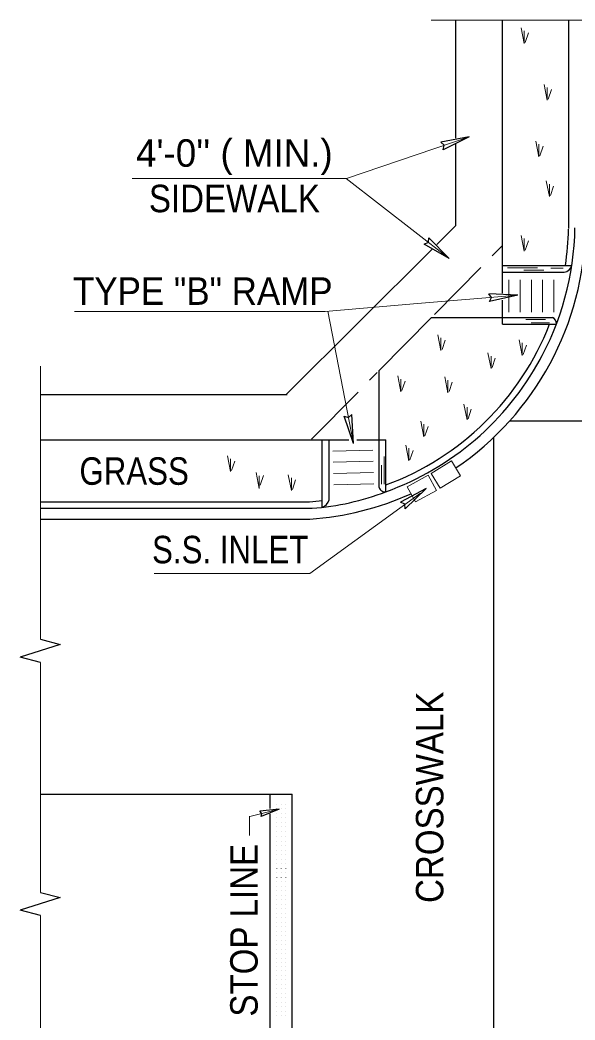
# Model space of a CAD drawing. Extents: x 1190 to 1565, y -209 to 70.
# Drawn here: x 1234.31 to 1259.01, y -141.11 to -96.6 of the extents above; entities that cross this region are included whole.
import ezdxf
from ezdxf.enums import TextEntityAlignment as Align

# ---------------------------------------------------------------- set-up
doc = ezdxf.new("R2010")
doc.units = 0
doc.header["$LTSCALE"] = 0.49
doc.linetypes.add('DASH_DOUBLE_DOT', pattern=[9.2, 5, -1.2, 0.3, -1.2, 0.3, -1.2])
doc.linetypes.add('LONG_DASHED', pattern=[7.5, 6, -1.5])
doc.layers.add('1', color=7, linetype='Continuous', lineweight=13)

msp = doc.modelspace()

# ---------------------------------------------------------------- linework, layer by layer
at = {"layer": '1'}
for p, q in [((1264.1218, -96.6042), (1252.6042, -96.6042)), ((1256.7942, -97.6014), (1256.9343, -97.1811)), ((1257.8209, -100.1232), (1257.9609, -99.7028)), ((1257.4476, -102.645), (1257.5876, -102.2247)), ((1248.8322, -103.6564), (1253.4106, -107.2248)), ((1257.9143, -104.4196), (1258.0542, -103.9993)), ((1256.7942, -106.848), (1256.9343, -106.4277)), ((1256.0017, -107.6382), (1257.3417, -107.6372)), ((1257.9361, -107.6487), (1258.4828, -107.6462)), ((1256.7374, -107.7382), (1257.6148, -107.7382)), ((1248.011, -109.5677), (1249.1467, -115.4537)), ((1256.8156, -109.9262), (1257.693, -109.9262)), ((1257.0653, -110.0816), (1257.8677, -110.0816)), ((1253.0905, -111.2684), (1253.2305, -110.8481)), ((1256.705, -111.4917), (1256.845, -111.0713)), ((1255.3217, -112.0721), (1255.4617, -111.6517)), ((1235.2201, -112.0136), (1235.2201, -124.1666)), ((1251.3056, -113.0991), (1251.4456, -112.6787)), ((1253.4029, -113.1437), (1253.5429, -112.7234)), ((1254.2507, -114.3493), (1254.3908, -113.929)), ((1252.3319, -115.1083), (1252.4719, -114.688)), ((1250.5162, -116.03), (1250.5198, -117.2616)), ((1251.6626, -116.18), (1251.8026, -115.7597)), ((1243.7281, -116.6549), (1243.8681, -116.2346)), ((1250.3988, -116.4189), (1250.3988, -117.2656)), ((1245.0051, -117.2989), (1245.1451, -116.8786)), ((1246.4346, -117.4955), (1246.5746, -117.0752)), ((1235.2201, -125.1952), (1235.2201, -131.3305)), ((1235.2201, -135.4289), (1235.2201, -129.5693)), ((1244.5435, -132.0485), (1245.8386, -131.7245)), ((1245.7403, -131.4967), (1245.7403, -131.4957)), ((1245.7403, -131.6968), (1245.7403, -131.6958)), ((1245.9403, -131.4967), (1245.9403, -131.4957)), ((1245.9403, -131.6968), (1245.9403, -131.6958)), ((1246.1403, -131.4967), (1246.1403, -131.4957)), ((1246.1403, -131.6968), (1246.1403, -131.6958)), ((1244.5274, -132.9042), (1244.5274, -132.0302)), ((1245.7403, -131.8967), (1245.7403, -131.8957)), ((1245.7403, -132.113), (1245.7403, -132.112)), ((1245.9403, -131.8967), (1245.9403, -131.8957)), ((1245.9403, -132.113), (1245.9403, -132.112)), ((1246.1403, -131.8967), (1246.1403, -131.8957)), ((1246.1403, -132.113), (1246.1403, -132.112)), ((1245.7403, -132.313), (1245.7403, -132.312)), ((1245.7403, -132.513), (1245.7403, -132.512)), ((1245.9403, -132.313), (1245.9403, -132.312)), ((1245.9403, -132.513), (1245.9403, -132.512)), ((1246.1403, -132.313), (1246.1403, -132.312)), ((1246.1403, -132.513), (1246.1403, -132.512)), ((1245.7403, -132.713), (1245.7403, -132.712)), ((1245.7403, -132.9557), (1245.7403, -132.9547)), ((1245.9403, -132.713), (1245.9403, -132.712)), ((1245.9403, -132.9557), (1245.9403, -132.9547)), ((1246.1403, -132.713), (1246.1403, -132.712)), ((1246.1403, -132.9557), (1246.1403, -132.9547)), ((1245.7403, -133.1557), (1245.7403, -133.1547)), ((1245.7403, -133.3557), (1245.7403, -133.3547)), ((1245.9403, -133.1557), (1245.9403, -133.1547)), ((1245.9403, -133.3557), (1245.9403, -133.3547)), ((1246.1403, -133.1557), (1246.1403, -133.1547)), ((1246.1403, -133.3557), (1246.1403, -133.3547)), ((1245.7403, -133.5557), (1245.7403, -133.5547)), ((1245.7403, -133.7557), (1245.7403, -133.7547)), ((1245.9403, -133.5557), (1245.9403, -133.5547)), ((1245.9403, -133.7557), (1245.9403, -133.7547)), ((1246.1403, -133.5557), (1246.1403, -133.5547)), ((1246.1403, -133.7557), (1246.1403, -133.7547)), ((1245.7403, -133.958), (1245.7403, -133.959)), ((1245.7403, -134.158), (1245.7403, -134.159)), ((1245.7403, -134.358), (1245.7403, -134.359)), ((1245.9403, -133.958), (1245.9403, -133.959)), ((1245.9403, -134.158), (1245.9403, -134.159)), ((1245.9403, -134.358), (1245.9403, -134.359)), ((1246.1403, -133.958), (1246.1403, -133.959)), ((1246.1403, -134.158), (1246.1403, -134.159)), ((1246.1403, -134.358), (1246.1403, -134.359)), ((1245.7403, -134.558), (1245.7403, -134.559)), ((1245.7403, -134.758), (1245.7403, -134.759)), ((1245.9403, -134.558), (1245.9403, -134.559)), ((1245.9403, -134.758), (1245.9403, -134.759)), ((1246.1403, -134.558), (1246.1403, -134.559)), ((1246.1403, -134.758), (1246.1403, -134.759)), ((1245.7403, -134.958), (1245.7403, -134.959)), ((1245.7403, -135.158), (1245.7403, -135.159)), ((1245.9403, -134.958), (1245.9403, -134.959)), ((1245.9403, -135.158), (1245.9403, -135.159)), ((1246.1403, -134.958), (1246.1403, -134.959)), ((1246.1403, -135.158), (1246.1403, -135.159)), ((1245.7403, -135.358), (1245.7403, -135.359)), ((1245.7403, -135.564), (1245.7403, -135.563)), ((1245.9403, -135.358), (1245.9403, -135.359)), ((1245.9403, -135.564), (1245.9403, -135.563)), ((1246.1403, -135.358), (1246.1403, -135.359)), ((1246.1403, -135.564), (1246.1403, -135.563)), ((1245.7403, -135.764), (1245.7403, -135.763)), ((1245.7403, -135.964), (1245.7403, -135.963)), ((1245.7403, -136.164), (1245.7403, -136.163)), ((1245.9403, -135.764), (1245.9403, -135.763)), ((1245.9403, -135.964), (1245.9403, -135.963)), ((1245.9403, -136.164), (1245.9403, -136.163)), ((1246.1403, -135.764), (1246.1403, -135.763)), ((1246.1403, -135.964), (1246.1403, -135.963)), ((1246.1403, -136.164), (1246.1403, -136.163)), ((1235.2201, -146.649), (1235.2201, -136.4575)), ((1245.7403, -136.364), (1245.7403, -136.363)), ((1245.7403, -136.564), (1245.7403, -136.563)), ((1245.9403, -136.364), (1245.9403, -136.363)), ((1245.9403, -136.564), (1245.9403, -136.563)), ((1246.1403, -136.364), (1246.1403, -136.363)), ((1246.1403, -136.564), (1246.1403, -136.563)), ((1245.7403, -136.764), (1245.7403, -136.763)), ((1245.7403, -136.964), (1245.7403, -136.963)), ((1245.9403, -136.764), (1245.9403, -136.763)), ((1245.9403, -136.964), (1245.9403, -136.963)), ((1246.1403, -136.764), (1246.1403, -136.763)), ((1246.1403, -136.964), (1246.1403, -136.963)), ((1245.7403, -137.1665), (1245.7403, -137.1675)), ((1245.7403, -137.3665), (1245.7403, -137.3675)), ((1245.9403, -137.1665), (1245.9403, -137.1675)), ((1245.9403, -137.3665), (1245.9403, -137.3675)), ((1246.1403, -137.1665), (1246.1403, -137.1675)), ((1246.1403, -137.3665), (1246.1403, -137.3675)), ((1245.7403, -137.5665), (1245.7403, -137.5675)), ((1245.7403, -137.7665), (1245.7403, -137.7675)), ((1245.9403, -137.5665), (1245.9403, -137.5675)), ((1245.9403, -137.7665), (1245.9403, -137.7675)), ((1246.1403, -137.5665), (1246.1403, -137.5675)), ((1246.1403, -137.7665), (1246.1403, -137.7675)), ((1245.7403, -137.9665), (1245.7403, -137.9675)), ((1245.7403, -138.1665), (1245.7403, -138.1675)), ((1245.7403, -138.3665), (1245.7403, -138.3675)), ((1245.9403, -137.9665), (1245.9403, -137.9675)), ((1245.9403, -138.1665), (1245.9403, -138.1675)), ((1245.9403, -138.3665), (1245.9403, -138.3675)), ((1246.1403, -137.9665), (1246.1403, -137.9675)), ((1246.1403, -138.1665), (1246.1403, -138.1675)), ((1246.1403, -138.3665), (1246.1403, -138.3675)), ((1245.7403, -138.5665), (1245.7403, -138.5675)), ((1245.7403, -138.7238), (1245.7403, -138.7228)), ((1245.9403, -138.5665), (1245.9403, -138.5675)), ((1245.9403, -138.7238), (1245.9403, -138.7228)), ((1246.1403, -138.5665), (1246.1403, -138.5675)), ((1246.1403, -138.7238), (1246.1403, -138.7228)), ((1245.7403, -138.9238), (1245.7403, -138.9228)), ((1245.7403, -139.1238), (1245.7403, -139.1228)), ((1245.9403, -138.9238), (1245.9403, -138.9228)), ((1245.9403, -139.1238), (1245.9403, -139.1228)), ((1246.1403, -138.9238), (1246.1403, -138.9228)), ((1246.1403, -139.1238), (1246.1403, -139.1228)), ((1245.7403, -139.3238), (1245.7403, -139.3228)), ((1245.7403, -139.5238), (1245.7403, -139.5228)), ((1245.7403, -139.7238), (1245.7403, -139.7228)), ((1245.9403, -139.3238), (1245.9403, -139.3228)), ((1245.9403, -139.5238), (1245.9403, -139.5228)), ((1245.9403, -139.7238), (1245.9403, -139.7228)), ((1246.1403, -139.3238), (1246.1403, -139.3228)), ((1246.1403, -139.5238), (1246.1403, -139.5228)), ((1246.1403, -139.7238), (1246.1403, -139.7228)), ((1245.7403, -139.9238), (1245.7403, -139.9228)), ((1245.7403, -140.1238), (1245.7403, -140.1228)), ((1245.9403, -139.9238), (1245.9403, -139.9228)), ((1245.9403, -140.1238), (1245.9403, -140.1228)), ((1246.1403, -139.9238), (1246.1403, -139.9228)), ((1246.1403, -140.1238), (1246.1403, -140.1228)), ((1245.7403, -140.3263), (1245.7403, -140.3273)), ((1245.7403, -140.5263), (1245.7403, -140.5273)), ((1245.9403, -140.3263), (1245.9403, -140.3273)), ((1245.9403, -140.5263), (1245.9403, -140.5273)), ((1246.1403, -140.3263), (1246.1403, -140.3273)), ((1246.1403, -140.5263), (1246.1403, -140.5273)), ((1245.7403, -140.7263), (1245.7403, -140.7273)), ((1245.7403, -140.9263), (1245.7403, -140.9273)), ((1245.9403, -140.7263), (1245.9403, -140.7273)), ((1245.9403, -140.9263), (1245.9403, -140.9273)), ((1246.1403, -140.7263), (1246.1403, -140.7273)), ((1246.1403, -140.9263), (1246.1403, -140.9273))]:
    msp.add_line(p, q, dxfattribs=at)
at = {"layer": '1', "lineweight": 25}
for p, q in [((1253.7073, -101.866), (1253.7073, -96.6042)), ((1255.7851, -108.7674), (1255.7851, -96.6042)), ((1258.7277, -105.8763), (1258.7277, -96.6042)), ((1254.2985, -101.8019), (1253.0327, -102.0467)), ((1254.2985, -101.8019), (1253.1456, -102.379)), ((1253.7073, -104.285), (1253.7073, -102.1359)), ((1253.4108, -107.2242), (1252.5113, -106.3006)), ((1246.16, -113.2686), (1252.6537, -106.7968)), ((1253.4108, -107.2242), (1252.2955, -106.5774)), ((1255.7845, -107.5312), (1258.8695, -107.526)), ((1255.7851, -107.8312), (1258.5322, -107.8266)), ((1256.4622, -108.856), (1255.1748, -108.7861)), ((1256.4622, -108.856), (1255.2037, -109.1358)), ((1255.7851, -110.1452), (1255.7851, -109.0758)), ((1250.2983, -112.2029), (1252.6208, -109.8452)), ((1252.6208, -109.8452), (1258.0052, -109.8452)), ((1255.7851, -110.1452), (1258.178, -110.1452)), ((1250.2983, -117.4034), (1250.2983, -112.2029)), ((1235.2201, -113.2686), (1246.1937, -113.2686)), ((1249.1473, -115.4533), (1248.733, -114.2324)), ((1249.1473, -115.4533), (1249.0777, -114.1659)), ((1256.1094, -114.4381), (1270.2687, -114.4381)), ((1255.4031, -144.7267), (1255.4031, -115.1672)), ((1235.2201, -115.2866), (1248.9501, -115.2866)), ((1247.7642, -118.2908), (1247.7642, -115.2866)), ((1248.0642, -117.9622), (1248.0642, -115.2866)), ((1249.3054, -115.2866), (1250.5983, -115.2866)), ((1250.5983, -117.596), (1250.5983, -115.2866)), ((1252.3869, -117.4604), (1251.2502, -118.0687)), ((1252.3869, -117.4604), (1251.4563, -118.3527)), ((1235.2201, -118.0419), (1247.1935, -118.0419)), ((1235.2201, -118.3312), (1247.3094, -118.3312)), ((1235.2201, -118.8172), (1247.2135, -118.8172)), ((1235.2201, -125.1952), (1234.3132, -124.9532)), ((1235.2201, -131.0638), (1246.4196, -131.0638)), ((1245.4419, -131.6917), (1245.4419, -131.0638)), ((1246.4196, -141.6639), (1246.4196, -131.0638)), ((1245.8383, -131.7242), (1244.9839, -131.8173)), ((1245.8383, -131.7242), (1245.0407, -132.0443)), ((1245.4419, -141.6639), (1245.4419, -131.9308)), ((1235.2201, -136.4575), (1234.3132, -136.2155))]:
    msp.add_line(p, q, dxfattribs=at)
at = {"layer": '1', "linetype": 'LONG_DASHED', "lineweight": 25}
for p, q in [((1252.7507, -109.7134), (1255.7851, -106.6331)), ((1247.2906, -115.256), (1250.2057, -112.2968))]:
    msp.add_line(p, q, dxfattribs=at)
at = {"layer": '1', "linetype": 'DASH_DOUBLE_DOT'}
for p, q in [((1256.0662, -109.6052), (1256.0662, -108.1658)), ((1256.5662, -109.6052), (1256.5662, -108.1658)), ((1257.0662, -109.6052), (1257.0662, -108.1658)), ((1257.5662, -109.6052), (1257.5662, -108.1658)), ((1258.0662, -109.6052), (1258.0662, -108.1658)), ((1248.2391, -115.7867), (1250.0161, -115.7443)), ((1248.2509, -116.2865), (1250.0279, -116.2442)), ((1248.2628, -116.7863), (1250.0398, -116.744)), ((1248.2748, -117.2862), (1250.0517, -117.2438))]:
    msp.add_line(p, q, dxfattribs=at)
at = {"layer": '1'}
for points in [[(1256.6076, -96.9476), (1256.7476, -97.6481), (1256.7476, -97.0877)], [(1257.6343, -99.4693), (1257.7742, -100.1698), (1257.7742, -99.6094)], [(1239.3112, -103.6646), (1248.8422, -103.6564), (1254.2989, -101.8024)], [(1257.2609, -101.9912), (1257.4009, -102.6917), (1257.4009, -102.1312)], [(1257.7276, -103.7657), (1257.8676, -104.4663), (1257.8676, -103.9058)], [(1256.6076, -106.1942), (1256.7476, -106.8947), (1256.7476, -106.3342)], [(1236.736, -109.5707), (1247.8884, -109.5707), (1251.9958, -109.2249), (1256.4625, -108.8566)], [(1252.9038, -110.6146), (1253.0438, -111.3151), (1253.0438, -110.7547)], [(1256.5183, -110.8378), (1256.6583, -111.5383), (1256.6583, -110.9779)], [(1255.135, -111.4183), (1255.275, -112.1187), (1255.275, -111.5583)], [(1251.1189, -112.4453), (1251.2589, -113.1457), (1251.2589, -112.5853)], [(1253.2162, -112.4899), (1253.3563, -113.1904), (1253.3563, -112.63)], [(1254.0641, -113.6955), (1254.2041, -114.396), (1254.2041, -113.8356)], [(1252.1453, -114.4545), (1252.2852, -115.155), (1252.2852, -114.5946)], [(1251.4759, -115.5262), (1251.6159, -116.2267), (1251.6159, -115.6662)], [(1243.5414, -116.0011), (1243.6814, -116.7016), (1243.6814, -116.1412)], [(1244.8184, -116.7467), (1244.9584, -117.4472), (1244.9584, -116.8867)], [(1246.2479, -116.8417), (1246.3879, -117.5422), (1246.3879, -116.9817)], [(1240.2901, -121.2363), (1247.2034, -121.2363), (1252.1298, -117.6604)]]:
    msp.add_lwpolyline(points, dxfattribs=at)
at = {"layer": '1', "lineweight": 25}
for points in [[(1253.1456, -102.379), (1253.1821, -102.1793), (1253.0327, -102.0467)], [(1252.8563, -106.5948), (1253.7073, -105.7467), (1253.7073, -103.1739)], [(1252.2955, -106.5774), (1252.4824, -106.4983), (1252.5113, -106.3006)], [(1255.2037, -109.1358), (1255.2876, -108.951), (1255.1748, -108.7861)], [(1248.733, -114.2324), (1248.9258, -114.2958), (1249.0777, -114.1659)], [(1251.4563, -118.3527), (1251.4322, -118.1512), (1251.2502, -118.0687)], [(1235.2201, -124.1666), (1236.099, -124.4011), (1234.3132, -124.9532)], [(1245.0407, -132.0443), (1245.0759, -131.9137), (1244.9839, -131.8173)], [(1235.2201, -135.4289), (1236.099, -135.6634), (1234.3132, -136.2155)]]:
    msp.add_lwpolyline(points, dxfattribs=at)
at = {"layer": '1'}
for points in [[(1253.0147, -117.4394), (1252.6118, -116.7853), (1253.5133, -116.23), (1253.9163, -116.8841)], [(1251.9139, -118.0498), (1251.5433, -117.3769), (1252.471, -116.8662), (1252.8416, -117.5392)]]:
    msp.add_lwpolyline(points, close=True, dxfattribs=at)
at = {"layer": '1', "lineweight": 25}
for centre, radius, start, end in [((1246.2762, -105.6182), 13.2092, 304.22034, 359.01587), ((1246.2762, -105.6182), 12.7337, 330.51331, 358.97439), ((1246.2762, -105.6182), 12.4526, 351.18523, 358.65287), ((1258.4601, -107.4062), 0.4265, 279.72556, 343.68389), ((1257.9081, -110.1046), 0.2769, 354.73966, 69.47208), ((1246.2762, -105.6182), 12.4526, 290.30877, 338.68233), ((1246.2762, -105.6182), 12.7337, 289.84144, 331.42992), ((1250.5376, -117.3605), 0.2432, 190.17441, 284.39298), ((1246.2895, -105.6403), 13.2092, 274.01132, 294.24126), ((1246.4892, -106.9376), 11.4231, 274.11762, 291.08292), ((1246.7431, -110.744), 7.3118, 273.5318, 278.0269), ((1247.5679, -117.8102), 0.5191, 292.22073, 342.96498)]:
    msp.add_arc(centre, radius, start, end, dxfattribs=at)

# ---------------------------------------------------------------- texts
at = {"layer": '1'}
msp.add_text("4'-0'' ( MIN.)", height=1.223, dxfattribs=at).set_placement((1243.8524, -103.1355), align=Align.CENTER)
at = {"layer": '1', "width": 0.9}
msp.add_text('SIDEWALK', height=1.223, dxfattribs=at).set_placement((1243.8524, -105.1586), align=Align.CENTER)
at = {"layer": '1'}
for s, width, p in [('TYPE "B" RAMP', 0.95, (1236.6719, -109.2811)), ('GRASS', 0.85, (1236.9584, -117.2894)), ('S.S. INLET', 0.85, (1240.1896, -120.7836))]:
    msp.add_text(s, height=1.223, dxfattribs=dict(at, width=width)).set_placement(p)
at = {"layer": '1', "width": 0.9}
for s, p in [('CROSSWALK', (1253.1522, -135.8992)), ('STOP LINE', (1244.8887, -140.9565))]:
    msp.add_text(s, height=1.223, rotation=90, dxfattribs=at).set_placement(p)

doc.saveas('drawing.dxf')
